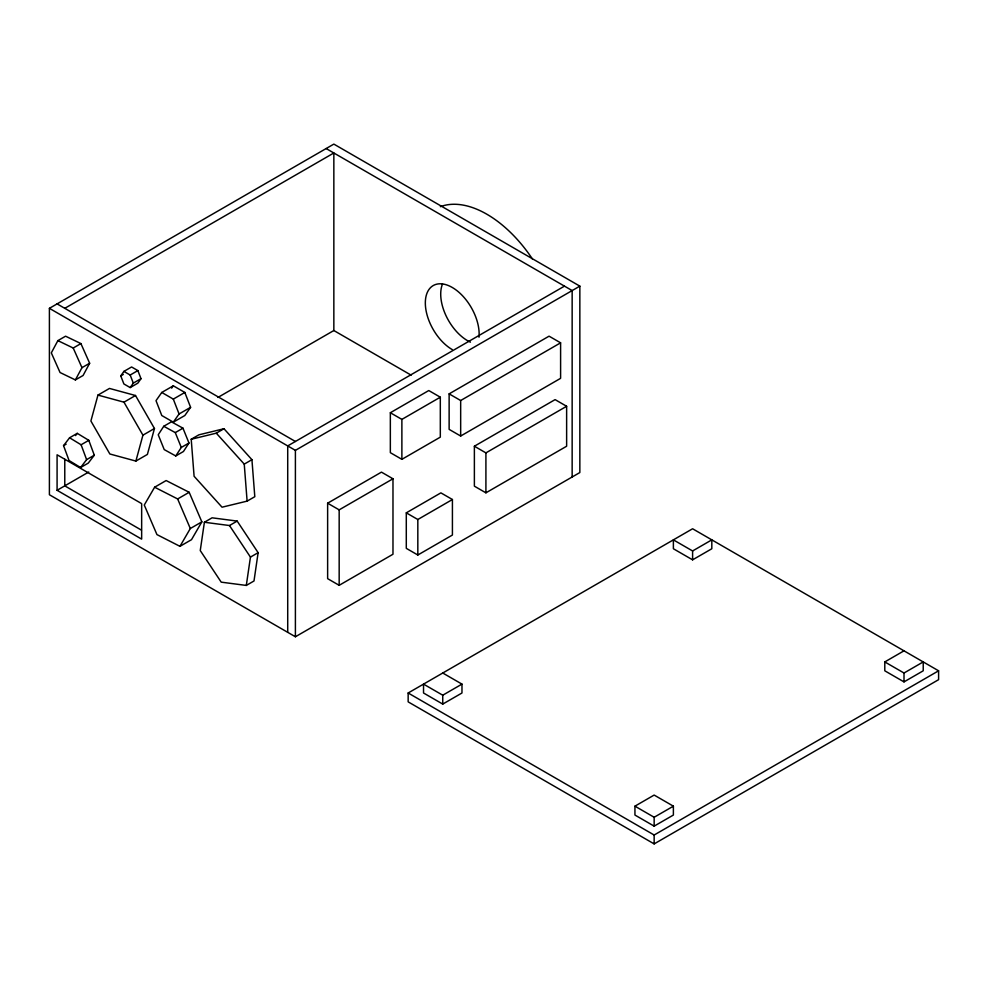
<?xml version="1.0" encoding="UTF-8"?>
<svg xmlns="http://www.w3.org/2000/svg" width="988" height="988" viewBox="0 0 988 988"><rect width="100%" height="100%" fill="white"/><g stroke="black" fill="none" stroke-linecap="round" stroke-linejoin="round"><path stroke-width="1.48" d="M204.393 522.257L200.255 550.563L221.213 582.154L246.308 585.427L254.002 580.981L258.127 552.675L237.169 521.084L212.087 517.811L204.393 522.257L229.488 525.53L237.169 521.084M246.308 585.427L250.446 557.109L229.488 525.53M97.96 395.089L90.896 420.999L109.853 453.986L135.875 461.075L147.397 454.418L154.461 428.508L135.504 395.509L109.483 388.432L97.96 395.089L123.969 402.178L142.927 435.165L135.875 461.075M57.884 340.625L51.314 352.877L60.058 372.525L75.384 379.923L83.078 375.489L89.649 363.238L80.905 343.589L65.579 336.192L57.884 340.625L73.211 348.023L81.967 367.672L75.384 379.923M154.622 487.208L144.273 505.029L156.944 534.594L179.964 546.339L191.499 539.683L201.848 521.862L189.177 492.296L166.145 480.551L154.622 487.208L177.642 498.952L190.314 528.518L179.964 546.339M163.749 426.273L158.228 434.769L164.23 449.602L175.753 455.95L183.447 451.504L188.967 443.007L182.965 428.175L171.443 421.839L163.749 426.273L175.284 432.608L181.286 447.453L175.753 455.95M120.758 375.872L123.895 371.402L131.589 366.968L137.863 370.586L141 378.676L137.863 383.146L130.181 387.58L123.895 383.962L120.758 375.872L123.315 374.39M130.181 387.58L133.318 383.122L141 378.676M161.773 392.458L156.005 400.659L161.773 415.516L173.308 422.172L184.83 415.516L190.598 407.315L184.83 392.458L173.308 385.802L161.773 392.458L173.308 399.115L179.063 413.972L173.308 422.172M171.653 388.136L173.308 385.802M63.553 445.65L69.58 437.77L77.262 433.337L88.797 440.327L94.305 455.209L88.278 463.088L80.596 467.534L69.061 460.531L63.553 445.65L66.122 444.18M75.545 435.585L77.262 433.337M80.596 467.534L86.611 459.642L94.305 455.209M49.4 308.33L333.845 144.1L579.845 286.137L579.845 472.548L295.4 636.766L49.4 494.741L49.4 308.33L295.4 450.355L579.845 286.137M64.776 308.33L333.845 152.979L333.845 330.523L217.953 397.423M73.211 348.023L80.905 343.589M81.967 367.672L89.649 363.238M123.895 371.402L130.181 375.032L137.863 370.586M123.969 402.178L135.504 395.509M69.58 437.77L81.102 444.773L88.797 440.327M173.308 399.115L184.83 392.458M179.063 413.972L190.598 407.315M142.927 435.165L154.461 428.508M57.082 490.295L141.655 539.127L141.655 503.621L57.082 454.789L57.082 490.295L88.747 472.017M175.284 432.608L182.965 428.175M191.215 439.252L198.897 434.819L223.98 428.743L251.928 459.679L254.805 496.692L247.111 501.126L222.041 507.202L194.093 476.265L191.215 439.252L216.286 433.176L223.98 428.743M181.286 447.453L188.967 443.007M177.642 498.952L189.177 492.296M247.111 501.126L244.246 464.113L251.928 459.679M564.469 286.137L287.718 445.909L287.718 632.332M390.346 412.737L428.78 390.544L440.315 397.201L440.315 437.141L401.881 459.334L390.346 452.677L390.346 412.737L401.881 419.394L440.315 397.201M190.314 528.518L201.848 521.862M449.132 393.866L549.069 336.167L560.604 342.824L560.604 378.33L460.667 436.029L449.132 429.372L449.132 393.866L460.667 400.523L560.604 342.824M327.633 503.201L381.454 472.128L392.977 478.785L392.977 554.243L339.168 585.316L327.633 578.659L327.633 503.201L339.168 509.857L392.977 478.785M250.446 557.109L258.127 552.675M474.376 446.218L555.095 399.621L566.63 406.278L566.63 446.23L485.911 492.827L474.376 486.17L474.376 446.218L485.911 452.887L566.63 406.278M406.29 512.846L440.883 492.864L452.418 499.52L452.418 535.039L417.825 555.009L406.29 548.352L406.29 512.846L417.825 519.503L452.418 499.52M408.155 692.996L692.6 528.765L938.6 670.803L938.6 679.67L654.155 843.9L408.155 701.863L408.155 692.996L654.155 835.021L938.6 670.803M442.748 695.206L461.976 684.116L461.976 692.996L442.748 704.086L423.531 692.996L423.531 684.116L442.748 695.206L442.748 704.086M692.6 550.958L711.817 539.868L711.817 548.748L692.6 559.838L673.384 548.748L673.384 539.868L692.6 550.958L692.6 559.838M634.938 806.171L654.155 795.068L673.384 806.171L673.384 815.051L654.155 826.141L634.938 815.051L634.938 806.171L654.155 817.261L673.384 806.171M884.791 661.923L904.008 673.013L923.224 661.923L923.224 670.803L904.008 681.893L884.791 670.803L884.791 661.923L904.008 650.82M326.151 148.546L572.151 290.571L572.151 476.982M333.845 330.523L411.156 375.156M57.082 303.884L295.4 441.475M442.748 673.013L461.976 684.116M141.407 530.111L64.776 485.861L64.776 459.235M216.286 433.176L244.246 464.113M130.181 375.032L133.318 383.122M81.102 444.773L86.611 459.642M904.008 673.013L904.008 681.893M654.155 817.261L654.155 826.141M654.155 835.021L654.155 843.9M485.911 452.887L485.911 492.827M460.667 400.523L460.667 436.029M417.825 519.503L417.825 555.009M401.881 419.394L401.881 459.334M339.168 509.857L339.168 585.316M295.4 450.355L295.4 636.766M470.424 342.169A38.05 21.971 60 0 1 442.501 284.013M440.364 206.665A103.283 59.626 60 0 1 532.396 258.942M452.245 349.591A38.05 21.971 60 0 1 425.346 301.908A38.05 21.971 60 0 1 454.11 288.607A38.05 21.971 60 0 1 478.995 337.217"/></g></svg>
